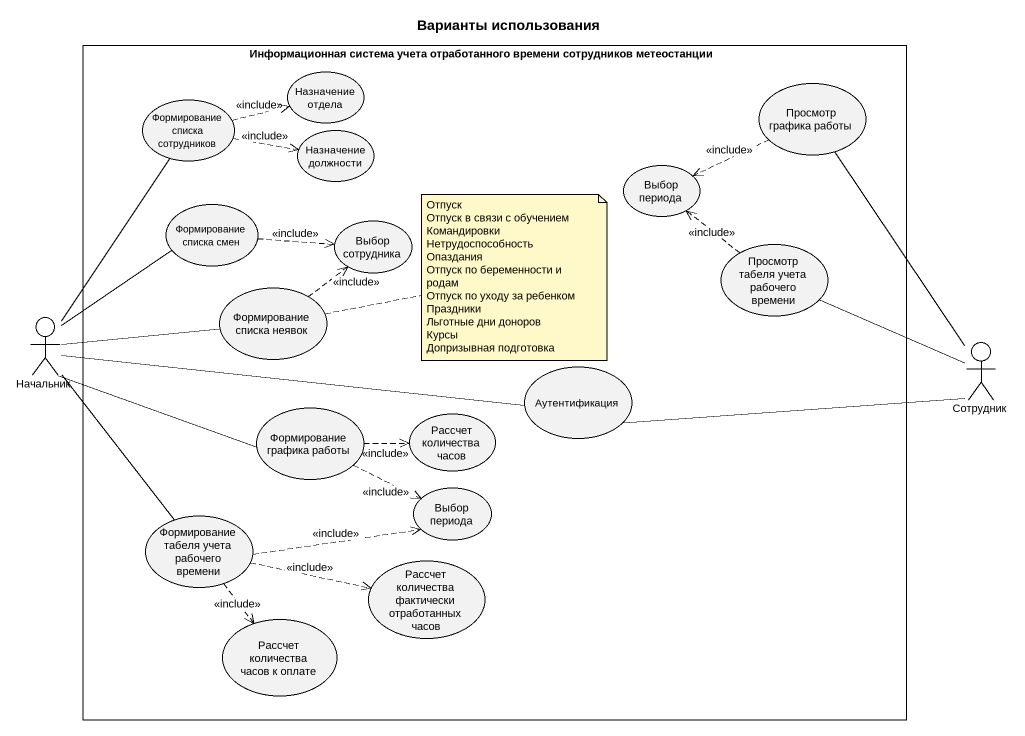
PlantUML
@startuml
title Варианты использования
rectangle "Информационная система учета отработанного времени сотрудников метеостанции" as Информационная_система {
  usecase "Формирование списка сотрудников" as Формирование_списка
  usecase "Назначение отдела" as Назначение_отдела
  usecase "Просмотр графика работы" as Просмотр_графика_работы
  usecase "Назначение должности" as Назначение_должности
  usecase "Формирование списка смен" as Формирование_списка_смен
  usecase "Выбор периода" as Выбор_периода
  usecase "Выбор сотрудника" as Выбор_сотрудника
  usecase "Просмотр табеля учета рабочего времени" as Просмотр_табеля_учета
  usecase "Формирование списка неявок" as Формирование_списка_неявок
  usecase Аутентификация
  usecase "Формирование графика работы" as Формирование_графика_работы
  usecase "Рассчет количества часов" as Рассчет_количества_часов
  usecase "Формирование табеля учета рабочего времени" as Формирование_табеля_учета
  usecase "Выбор периода" as Выбор_периода_2
  usecase "Рассчет количества фактически отработанных часов" as Рассчет_количества
  usecase "Рассчет количества часов к оплате" as Рассчет_количества_часов_к
}
actor Начальник
actor Сотрудник
Формирование_списка .right.> Назначение_отдела : <<include>>
Формирование_списка .right.> Назначение_должности : <<include>>
Просмотр_графика_работы .left.> Выбор_периода : <<include>>
Формирование_списка_смен .right.> Выбор_сотрудника : <<include>>
Просмотр_табеля_учета .up.> Выбор_периода : <<include>>
Формирование_списка_неявок .up.> Выбор_сотрудника : <<include>>
Начальник -up- Формирование_списка
Начальник -up- Формирование_списка_смен
Начальник -right- Формирование_списка_неявок
Начальник -right- Аутентификация
Начальник -right- Формирование_графика_работы
Начальник -- Формирование_табеля_учета
Сотрудник -up- Просмотр_графика_работы
Сотрудник -left- Просмотр_табеля_учета
Сотрудник -left- Аутентификация
Формирование_графика_работы .right.> Рассчет_количества_часов : <<include>>
Формирование_графика_работы .right.> Выбор_периода_2 : <<include>>
Формирование_табеля_учета .right.> Выбор_периода_2 : <<include>>
Формирование_табеля_учета .right.> Рассчет_количества : <<include>>
Формирование_табеля_учета ..> Рассчет_количества_часов_к : <<include>>
note right of Формирование_списка_неявок
  Отпуск
  Отпуск в связи с обучением
  Командировки
  Нетрудоспособность
  Опаздания
  Отпуск по беременности и родам
  Отпуск по уходу за ребенком
  Праздники
  Льготные дни доноров
  Курсы
  Допризывная подготовка
end note
@enduml
